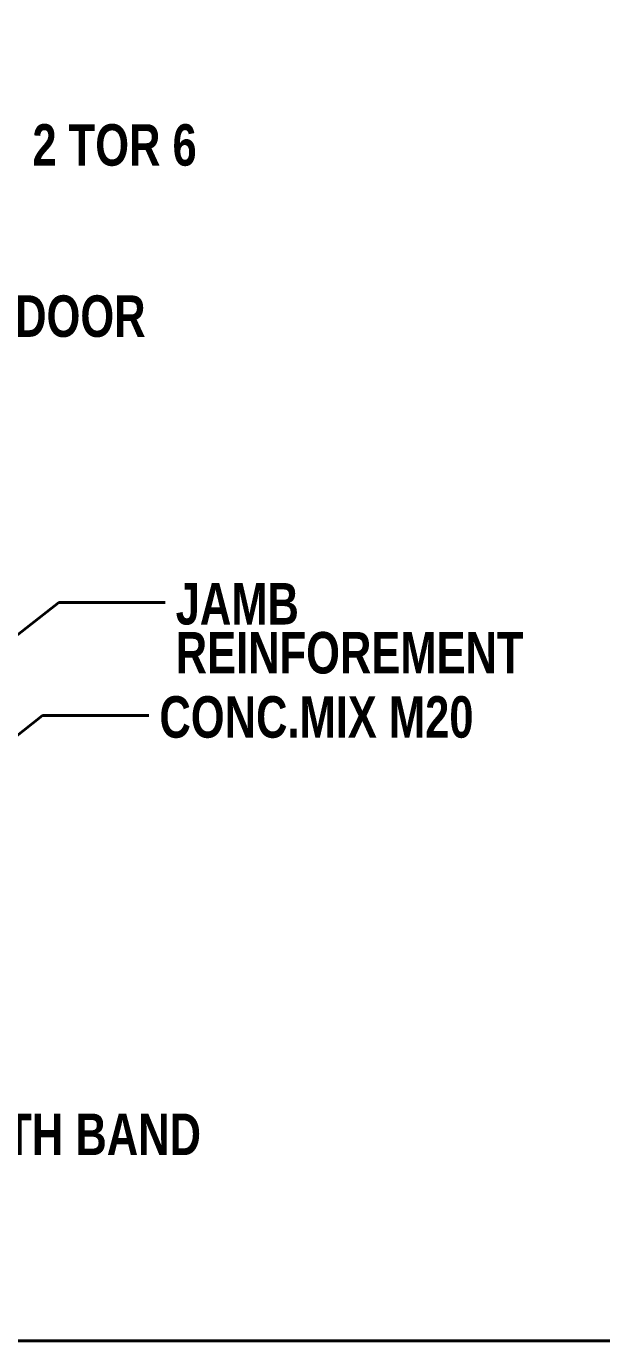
# Model space of a CAD drawing. Header units: metres. Extents: x 3660 to 3928, y -2018 to -1928.
# Drawn here: x 3707.34 to 3709.73, y -2005.34 to -1999.87 of the extents above; entities that cross this region are included whole.
import ezdxf

# ---------------------------------------------------------------- set-up
doc = ezdxf.new("R2010")
doc.units = ezdxf.units.M
doc.header["$LTSCALE"] = 2
doc.styles.add('t8', font='arialbd.ttf')

# ---------------------------------------------------------------- blocks, each defined once
blk = doc.blocks.new('RGHG')
at = {"color": 0, "lineweight": 40}
for p, q in [((286424.79, 37078.73), (286441.34, 37091.7)), ((286441.34, 37091.7), (286455.45, 37091.7)), ((286422.63, 37063.69), (286439.18, 37076.65)), ((286439.18, 37076.65), (286453.29, 37076.65))]:
    blk.add_line(p, q, dxfattribs=at)
at = {"color": 0, "linetype": 'ByBlock', "lineweight": 40}
blk.add_lwpolyline([(286083.35, 36993.59), (286517.28, 36993.59), (286517.28, 37331.41), (286083.35, 37331.41)], close=True, dxfattribs=at)
at = {"color": 0, "linetype": 'Continuous', "lineweight": 40, "style": 't8', "width": 0.75}
for s, height, p in [('2 TOR 6', 5.513, (286437.82, 37149.73)), ('WINDOW/DOOR', 5.5131, (286408.58, 37126.98)), ('JAMB', 5.513, (286456.85, 37088.76)), ('REINFOREMENT', 5.5131, (286456.85, 37082.25)), ('CONC.MIX M20', 5.5131, (286454.69, 37073.72)), ('PLINTH BAND', 5.5131, (286421.07, 37018.26))]:
    blk.add_text(s, height=height, dxfattribs=at).set_placement(p)

msp = doc.modelspace()

# ---------------------------------------------------------------- linework, layer by layer
at = {"elevation": 0.00174}
msp.add_lwpolyline([(3660.38634, -1934.83478), (3660.38634, -2005.34153), (3750.06687, -2005.34153), (3750.06687, -1934.83478)], close=True, dxfattribs=at)

# ---------------------------------------------------------------- block references
at = {"extrusion": (3.9643e-08, 6.07358e-05, 1), "xscale": 0.0313493109301677, "yscale": 0.0313493109301677, "zscale": 0.0313493109301677}
msp.add_blockref('RGHG', (-5272.26498, -3165.06499, -0.11894), dxfattribs=at)

doc.saveas('drawing.dxf')
